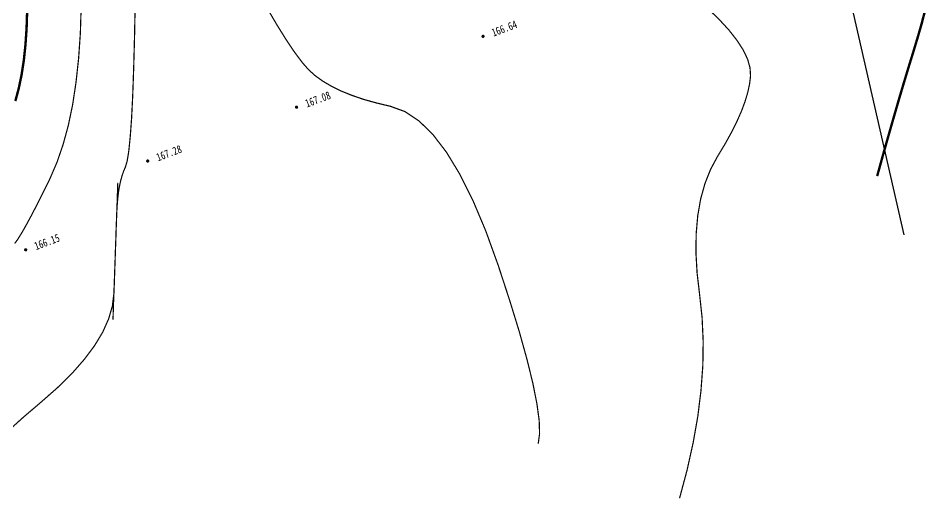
# Model space of a CAD drawing. Header units: millimetres. Extents: x -1471591 to 944464, y -468930 to 547002.
# Drawn here: x 164850 to 278217, y -257523 to -197547 of the extents above; entities that cross this region are included whole.
import ezdxf
from ezdxf.enums import TextEntityAlignment as Align

# ---------------------------------------------------------------- set-up
doc = ezdxf.new("R2010")
doc.units = ezdxf.units.MM
doc.header["$LTSCALE"] = 10
for name, color, linetype in [('DGX', 252, 'Continuous'), ('GCD', 252, 'Continuous'), ('JMD', 252, 'Continuous')]:
    doc.layers.add(name, color=color, linetype=linetype)
doc.styles.add('宋体', font='', dxfattribs={"height": 1.25, "bigfont": 'hztxt.shx'})
doc.styles.get('宋体').set_extended_font_data('SimSun')
doc.linetypes.add('444', pattern='A,4.5,[145,AAA.SHX,S=1,R=0,X=0,Y=1],4.5,-0.5,[146,AAA.SHX,S=1,R=0,X=0,Y=0],-0.5', length=10)

# ---------------------------------------------------------------- blocks, each defined once
blk = doc.blocks.new('GC200')
at = {"layer": 'GCD', "const_width": 0.2, "flags": 128}
blk.add_lwpolyline([(-0.1, 0, 1), (0.1, 0, 1)], format="xyb", close=True, dxfattribs=at)
blk = doc.blocks.new('地形')
at = {"layer": 'DGX', "color": 252, "linetype": 'Continuous', "flags": 128}
for points, const_width in [([(-341.37, -130.07), (-340.43, -128.76), (-339.5, -127.29), (-338.6, -125.69), (-337.72, -123.93), (-336.86, -122.03), (-336.02, -119.99)], 0.3), ([(-347.67, -146.69), (-347.12, -146.32), (-346.41, -145.78), (-345.56, -145.07), (-344.56, -144.2), (-343.41, -143.17), (-342.11, -141.97), (-340.66, -140.6), (-339.16, -139.03), (-337.69, -137.25), (-336.24, -135.24), (-334.83, -133.01), (-333.46, -130.55), (-332.11, -127.87), (-330.79, -124.97), (-329.51, -121.84)], 0.15), ([(-339.51, -159.9), (-338.64, -157.79), (-337.83, -155.85), (-337.09, -154.07), (-336.42, -152.46), (-335.82, -151.01), (-335.29, -149.72), (-334.82, -148.59), (-334.42, -147.63), (-334.05, -146.78), (-333.68, -146), (-333.31, -145.27), (-332.93, -144.61), (-332.55, -144.02), (-332.17, -143.49), (-331.78, -143.02), (-331.39, -142.61), (-330.92, -141.99), (-330.28, -140.87), (-329.48, -139.25), (-328.51, -137.14), (-327.38, -134.52), (-326.09, -131.41), (-324.63, -127.81), (-323, -123.7)], 0.15), ([(-307.87, -130.15), (-307.43, -132.67), (-306.99, -134.84), (-306.55, -136.66), (-306.12, -138.13), (-305.69, -139.26), (-305.19, -140.22), (-304.55, -141.18), (-303.77, -142.15), (-302.85, -143.13), (-301.78, -144.11), (-300.57, -145.11), (-299.21, -146.1), (-297.71, -147.11), (-296.25, -148.36), (-295.01, -150.08), (-293.98, -152.28), (-293.17, -154.95), (-292.57, -158.1), (-292.19, -161.72), (-292.02, -165.82), (-292.07, -170.4), (-292.26, -174.97), (-292.5, -179.03), (-292.81, -182.61), (-293.17, -185.68), (-293.59, -188.25), (-294.06, -190.33), (-294.6, -191.91), (-295.19, -193)], 0.15), ([(-256.42, -149.36), (-255.51, -151.25), (-254.8, -152.98), (-254.3, -154.56), (-253.99, -155.98), (-253.88, -157.24), (-253.98, -158.35), (-254.27, -159.31), (-254.73, -160.2), (-255.32, -161.12), (-256.04, -162.07), (-256.89, -163.05), (-257.88, -164.06), (-258.99, -165.09), (-260.24, -166.16), (-261.62, -167.25), (-263.01, -168.46), (-264.29, -169.87), (-265.48, -171.5), (-266.55, -173.32), (-267.52, -175.35), (-268.39, -177.59), (-269.15, -180.04), (-269.8, -182.68), (-270.51, -185.45), (-271.41, -188.24), (-272.51, -191.06), (-273.82, -193.9), (-275.32, -196.78), (-277.03, -199.68), (-278.93, -202.6), (-281.04, -205.56)], 0.15), ([(-332.95, -144.11), (-332.98, -144.16), (-333.05, -144.33), (-333.16, -144.6), (-333.32, -144.99), (-333.53, -145.48), (-333.78, -146.09), (-334.07, -146.8), (-334.42, -147.63), (-334.8, -148.55), (-335.21, -149.53), (-335.64, -150.58), (-336.11, -151.7), (-336.6, -152.89), (-337.12, -154.15), (-337.67, -155.48), (-338.25, -156.87), (-338.98, -158.27), (-339.98, -159.61), (-341.24, -160.89), (-342.78, -162.11), (-344.58, -163.27), (-346.65, -164.38), (-348.99, -165.42), (-351.6, -166.41), (-354.28, -167.38), (-356.84, -168.39)], 0.15)]:
    blk.add_lwpolyline(points, dxfattribs=dict(at, const_width=const_width))
at = {"layer": 'DGX', "color": 252, "linetype": 'Continuous', "const_width": 0.3}
blk.add_lwpolyline([(-231.12, -159.48), (-231.96, -160.68), (-232.97, -162.04), (-234.12, -163.55), (-235.38, -165.18), (-236.67, -166.87), (-238, -168.63), (-239.37, -170.47), (-240.77, -172.36), (-242.22, -174.33), (-243.7, -176.37), (-243.84, -176.56)], dxfattribs=at)
at = {"layer": 'JMD', "linetype": '444', "elevation": 152.25, "flags": 128}
blk.add_lwpolyline([(-243.26, -184.6), (-236.1, -131.26)], dxfattribs=at)
at = {"layer": 'GCD', "linetype": 'Continuous'}
ref = blk.add_blockref('GC200', (-328.51, -142.87, 319.53), dxfattribs=at)
ref.add_attrib('height', '167.28', dxfattribs={"linetype": 'Continuous', "height": 1, "style": '宋体', "width": 0.8}).set_placement((-327.31, -142.87, 319.53), align=Align.MIDDLE_LEFT)
ref = blk.add_blockref('GC200', (-308.74, -143.1, 319.33), dxfattribs=at)
ref.add_attrib('height', '167.08', dxfattribs={"linetype": 'Continuous', "height": 1, "style": '宋体', "width": 0.8}).set_placement((-307.54, -143.1, 319.33), align=Align.MIDDLE_LEFT)
ref = blk.add_blockref('GC200', (-283.83, -142.98, 318.89), dxfattribs=at)
ref.add_attrib('height', '166.64', dxfattribs={"linetype": 'Continuous', "height": 1, "style": '宋体', "width": 0.8}).set_placement((-282.63, -142.98, 318.89), align=Align.MIDDLE_LEFT)
ref = blk.add_blockref('GC200', (-346.66, -147.91, 318.4), dxfattribs=at)
ref.add_attrib('height', '166.15', dxfattribs={"linetype": 'Continuous', "height": 1, "style": '宋体', "width": 0.8}).set_placement((-345.46, -147.91, 318.4), align=Align.MIDDLE_LEFT)

msp = doc.modelspace()

# ---------------------------------------------------------------- block references
at = {"xscale": 1000, "yscale": 1000, "zscale": 1000, "rotation": 20.51376453450802}
msp.add_blockref('地形', (438640.4, 33561.1, -152250), dxfattribs=at)

doc.saveas('drawing.dxf')
